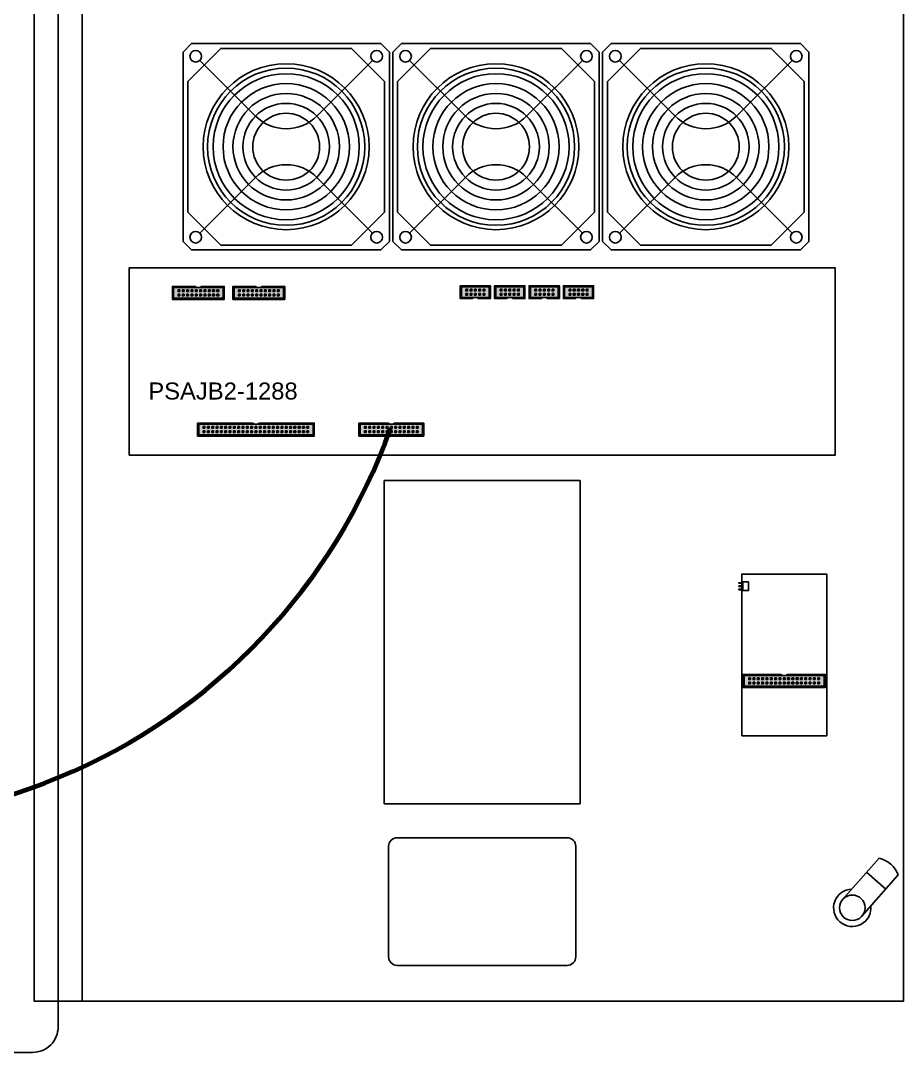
# Model space of a CAD drawing. Header units: millimetres. Extents: x -4275 to 1791, y -353 to 2461.
# Drawn here: x 491 to 1009, y -61 to 546 of the extents above; entities that cross this region are included whole.
import ezdxf

# ---------------------------------------------------------------- set-up
doc = ezdxf.new("R2010")
doc.units = ezdxf.units.MM
doc.header["$LTSCALE"] = 0.4
doc.layers.add('Connections', color=7, linetype='Continuous', lineweight=70)
doc.styles.get("Standard").update_dxf_attribs({"font": 'ARIALUNI.ttf'})

# ---------------------------------------------------------------- blocks, each defined once
blk = doc.blocks.new('Luefter')
for points in [[(-57.33, -62.5), (57.33, -62.5), (62.5, -57.33), (62.5, 57.33), (57.33, 62.5), (-57.33, 62.5), (-62.5, 57.33), (-62.5, -57.33)], [(-39.61, -59.61), (39.61, -59.61), (59.61, -39.61), (59.61, 39.61), (39.61, 59.61), (-39.61, 59.61), (-59.61, 39.61), (-59.61, -39.61)]]:
    blk.add_lwpolyline(points, close=True)
for points in [[(-52.32, 52.32), (-18.57, 18.57, 0.414214), (18.57, 18.57), (52.32, 52.32)], [(-52.32, -52.32), (-18.57, -18.57, -0.414214), (18.57, -18.57), (52.32, -52.32)]]:
    blk.add_lwpolyline(points, format="xyb")
for centre, radius in [((-54.82, 54.82), 3.53), ((54.82, 54.82), 3.53), ((0, 0), 50.26), ((0, 0), 47.63), ((0, 0), 44.26), ((0, 0), 38.26), ((0, 0), 32.26), ((0, 0), 26.26), ((0, 0), 20.26), ((-54.82, -54.82), 3.53), ((54.82, -54.82), 3.53)]:
    blk.add_circle(centre, radius)
blk = doc.blocks.new('Schloss-Hinten')
for p, q in [((15.7, 29.18), (-5.63, 4.96)), ((26.96, 19.27), (5.63, -4.96)), ((8.39, 20.87), (19.64, 10.96))]:
    blk.add_line(p, q)
blk.add_circle((0, 0), 7.5)
for centre, radius, start, end in [((12.25, 13.91), 15.66, 20.00696, 77.25401), ((0, 0), 11, 91.61637, 5.6446)]:
    blk.add_arc(centre, radius, start, end)
blk = doc.blocks.new('Connector-20')
at = {"true_color": 0x7abdff}
h = blk.add_hatch(color=151, dxfattribs=at)
h.dxf.hatch_style = 1
h.paths.add_polyline_path([(6.92, 29.78), (6.92, 16.74), (7.62, 16.74), (7.62, 30.48), (0, 30.48), (0, 0), (7.62, 0), (7.62, 13.74), (6.92, 13.74), (6.92, 0.7), (0.7, 0.7), (0.7, 29.78)])
at = {"true_color": 0x389cff}
h = blk.add_hatch(color=150, dxfattribs=at)
h.dxf.hatch_style = 1
h.paths.add_polyline_path([(0.7, 29.78), (0.7, 0.7), (6.92, 0.7), (6.92, 29.78)])
h.paths.add_polyline_path([(3.04, 27.17), (3.04, 26.17), (2.04, 26.17), (2.04, 27.17)], flags=16)
h.paths.add_polyline_path([(4.58, 27.17), (5.58, 27.17), (5.58, 26.17), (4.58, 26.17)], flags=16)
h.paths.add_polyline_path([(3.04, 24.63), (3.04, 23.63), (2.04, 23.63), (2.04, 24.63)], flags=16)
h.paths.add_polyline_path([(4.58, 24.63), (5.58, 24.63), (5.58, 23.63), (4.58, 23.63)], flags=16)
h.paths.add_polyline_path([(3.04, 22.09), (3.04, 21.09), (2.04, 21.09), (2.04, 22.09)], flags=16)
h.paths.add_polyline_path([(4.58, 22.09), (5.58, 22.09), (5.58, 21.09), (4.58, 21.09)], flags=16)
h.paths.add_polyline_path([(3.04, 19.55), (3.04, 18.55), (2.04, 18.55), (2.04, 19.55)], flags=16)
h.paths.add_polyline_path([(4.58, 19.55), (5.58, 19.55), (5.58, 18.55), (4.58, 18.55)], flags=16)
h.paths.add_polyline_path([(3.04, 17.01), (3.04, 16.01), (2.04, 16.01), (2.04, 17.01)], flags=16)
h.paths.add_polyline_path([(4.58, 17.01), (5.58, 17.01), (5.58, 16.01), (4.58, 16.01)], flags=16)
h.paths.add_polyline_path([(3.04, 14.47), (3.04, 13.47), (2.04, 13.47), (2.04, 14.47)], flags=16)
h.paths.add_polyline_path([(4.58, 14.47), (5.58, 14.47), (5.58, 13.47), (4.58, 13.47)], flags=16)
h.paths.add_polyline_path([(3.04, 11.93), (3.04, 10.93), (2.04, 10.93), (2.04, 11.93)], flags=16)
h.paths.add_polyline_path([(4.58, 11.93), (5.58, 11.93), (5.58, 10.93), (4.58, 10.93)], flags=16)
h.paths.add_polyline_path([(3.04, 9.39), (3.04, 8.39), (2.04, 8.39), (2.04, 9.39)], flags=16)
h.paths.add_polyline_path([(4.58, 9.39), (5.58, 9.39), (5.58, 8.39), (4.58, 8.39)], flags=16)
h.paths.add_polyline_path([(3.04, 6.85), (3.04, 5.85), (2.04, 5.85), (2.04, 6.85)], flags=16)
h.paths.add_polyline_path([(4.58, 6.85), (5.58, 6.85), (5.58, 5.85), (4.58, 5.85)], flags=16)
h.paths.add_polyline_path([(3.04, 4.31), (3.04, 3.31), (2.04, 3.31), (2.04, 4.31)], flags=16)
h.paths.add_polyline_path([(4.58, 4.31), (5.58, 4.31), (5.58, 3.31), (4.58, 3.31)], flags=16)
for p, q in [((6.92, 16.74), (7.62, 16.74)), ((6.92, 13.74), (7.62, 13.74))]:
    blk.add_line(p, q)
blk.add_lwpolyline([(7.62, 16.74), (7.62, 30.48), (0, 30.48), (0, 0), (7.62, 0), (7.62, 13.74)])
for points in [[(6.92, 29.78), (0.7, 29.78), (0.7, 0.7), (6.92, 0.7)], [(2.04, 26.17), (3.04, 26.17), (3.04, 27.17), (2.04, 27.17)], [(2.04, 23.63), (3.04, 23.63), (3.04, 24.63), (2.04, 24.63)], [(4.58, 26.17), (5.58, 26.17), (5.58, 27.17), (4.58, 27.17)], [(4.58, 23.63), (5.58, 23.63), (5.58, 24.63), (4.58, 24.63)], [(2.04, 21.09), (3.04, 21.09), (3.04, 22.09), (2.04, 22.09)], [(2.04, 18.55), (3.04, 18.55), (3.04, 19.55), (2.04, 19.55)], [(4.58, 21.09), (5.58, 21.09), (5.58, 22.09), (4.58, 22.09)], [(4.58, 18.55), (5.58, 18.55), (5.58, 19.55), (4.58, 19.55)], [(2.04, 16.01), (3.04, 16.01), (3.04, 17.01), (2.04, 17.01)], [(2.04, 13.47), (3.04, 13.47), (3.04, 14.47), (2.04, 14.47)], [(4.58, 16.01), (5.58, 16.01), (5.58, 17.01), (4.58, 17.01)], [(4.58, 13.47), (5.58, 13.47), (5.58, 14.47), (4.58, 14.47)], [(2.04, 10.93), (3.04, 10.93), (3.04, 11.93), (2.04, 11.93)], [(2.04, 8.39), (3.04, 8.39), (3.04, 9.39), (2.04, 9.39)], [(2.04, 5.85), (3.04, 5.85), (3.04, 6.85), (2.04, 6.85)], [(4.58, 10.93), (5.58, 10.93), (5.58, 11.93), (4.58, 11.93)], [(4.58, 8.39), (5.58, 8.39), (5.58, 9.39), (4.58, 9.39)], [(4.58, 5.85), (5.58, 5.85), (5.58, 6.85), (4.58, 6.85)], [(2.04, 3.31), (3.04, 3.31), (3.04, 4.31), (2.04, 4.31)], [(4.58, 3.31), (5.58, 3.31), (5.58, 4.31), (4.58, 4.31)]]:
    blk.add_lwpolyline(points, close=True)
blk = doc.blocks.new('Connector-10')
at = {"true_color": 0x7abdff}
h = blk.add_hatch(color=151, dxfattribs=at)
h.dxf.hatch_style = 1
h.paths.add_polyline_path([(6.92, 17.08), (6.92, 10.39), (7.62, 10.39), (7.62, 17.78), (0, 17.78), (0, 0), (7.62, 0), (7.62, 7.39), (6.92, 7.39), (6.92, 0.7), (0.7, 0.7), (0.7, 17.08)])
at = {"true_color": 0x389cff}
h = blk.add_hatch(color=150, dxfattribs=at)
h.dxf.hatch_style = 1
h.paths.add_polyline_path([(0.7, 17.08), (0.7, 0.7), (6.92, 0.7), (6.92, 17.08)])
h.paths.add_polyline_path([(3.04, 14.47), (3.04, 13.47), (2.04, 13.47), (2.04, 14.47)], flags=16)
h.paths.add_polyline_path([(4.58, 14.47), (5.58, 14.47), (5.58, 13.47), (4.58, 13.47)], flags=16)
h.paths.add_polyline_path([(3.04, 11.93), (3.04, 10.93), (2.04, 10.93), (2.04, 11.93)], flags=16)
h.paths.add_polyline_path([(4.58, 11.93), (5.58, 11.93), (5.58, 10.93), (4.58, 10.93)], flags=16)
h.paths.add_polyline_path([(3.04, 9.39), (3.04, 8.39), (2.04, 8.39), (2.04, 9.39)], flags=16)
h.paths.add_polyline_path([(4.58, 9.39), (5.58, 9.39), (5.58, 8.39), (4.58, 8.39)], flags=16)
h.paths.add_polyline_path([(3.04, 6.85), (3.04, 5.85), (2.04, 5.85), (2.04, 6.85)], flags=16)
h.paths.add_polyline_path([(4.58, 6.85), (5.58, 6.85), (5.58, 5.85), (4.58, 5.85)], flags=16)
h.paths.add_polyline_path([(3.04, 4.31), (3.04, 3.31), (2.04, 3.31), (2.04, 4.31)], flags=16)
h.paths.add_polyline_path([(4.58, 4.31), (5.58, 4.31), (5.58, 3.31), (4.58, 3.31)], flags=16)
for p, q in [((6.92, 10.39), (7.62, 10.39)), ((6.92, 7.39), (7.62, 7.39))]:
    blk.add_line(p, q)
blk.add_lwpolyline([(7.62, 10.39), (7.62, 17.78), (0, 17.78), (0, 0), (7.62, 0), (7.62, 7.39)])
for points in [[(6.92, 17.08), (0.7, 17.08), (0.7, 0.7), (6.92, 0.7)], [(2.04, 13.47), (3.04, 13.47), (3.04, 14.47), (2.04, 14.47)], [(4.58, 13.47), (5.58, 13.47), (5.58, 14.47), (4.58, 14.47)], [(2.04, 10.93), (3.04, 10.93), (3.04, 11.93), (2.04, 11.93)], [(2.04, 8.39), (3.04, 8.39), (3.04, 9.39), (2.04, 9.39)], [(2.04, 5.85), (3.04, 5.85), (3.04, 6.85), (2.04, 6.85)], [(4.58, 10.93), (5.58, 10.93), (5.58, 11.93), (4.58, 11.93)], [(4.58, 8.39), (5.58, 8.39), (5.58, 9.39), (4.58, 9.39)], [(4.58, 5.85), (5.58, 5.85), (5.58, 6.85), (4.58, 6.85)], [(2.04, 3.31), (3.04, 3.31), (3.04, 4.31), (2.04, 4.31)], [(4.58, 3.31), (5.58, 3.31), (5.58, 4.31), (4.58, 4.31)]]:
    blk.add_lwpolyline(points, close=True)
blk = doc.blocks.new('Connector-26')
at = {"true_color": 0x7abdff}
h = blk.add_hatch(color=151, dxfattribs=at)
h.dxf.hatch_style = 1
h.paths.add_polyline_path([(0, 38.1), (0, 0), (7.62, 0), (7.62, 17.55), (6.92, 17.55), (6.92, 0.7), (0.7, 0.7), (0.7, 37.4), (6.92, 37.4), (6.92, 20.55), (7.62, 20.55), (7.62, 38.1)])
at = {"true_color": 0x389cff}
h = blk.add_hatch(color=150, dxfattribs=at)
h.dxf.hatch_style = 1
h.paths.add_polyline_path([(0.7, 37.4), (0.7, 0.7), (6.92, 0.7), (6.92, 37.4)])
h.paths.add_polyline_path([(3.04, 34.79), (3.04, 33.79), (2.04, 33.79), (2.04, 34.79)], flags=16)
h.paths.add_polyline_path([(4.58, 34.79), (5.58, 34.79), (5.58, 33.79), (4.58, 33.79)], flags=16)
h.paths.add_polyline_path([(3.04, 32.25), (3.04, 31.25), (2.04, 31.25), (2.04, 32.25)], flags=16)
h.paths.add_polyline_path([(4.58, 32.25), (5.58, 32.25), (5.58, 31.25), (4.58, 31.25)], flags=16)
h.paths.add_polyline_path([(3.04, 29.71), (3.04, 28.71), (2.04, 28.71), (2.04, 29.71)], flags=16)
h.paths.add_polyline_path([(4.58, 29.71), (5.58, 29.71), (5.58, 28.71), (4.58, 28.71)], flags=16)
h.paths.add_polyline_path([(3.04, 27.17), (3.04, 26.17), (2.04, 26.17), (2.04, 27.17)], flags=16)
h.paths.add_polyline_path([(4.58, 27.17), (5.58, 27.17), (5.58, 26.17), (4.58, 26.17)], flags=16)
h.paths.add_polyline_path([(3.04, 24.63), (3.04, 23.63), (2.04, 23.63), (2.04, 24.63)], flags=16)
h.paths.add_polyline_path([(4.58, 24.63), (5.58, 24.63), (5.58, 23.63), (4.58, 23.63)], flags=16)
h.paths.add_polyline_path([(3.04, 22.09), (3.04, 21.09), (2.04, 21.09), (2.04, 22.09)], flags=16)
h.paths.add_polyline_path([(4.58, 22.09), (5.58, 22.09), (5.58, 21.09), (4.58, 21.09)], flags=16)
h.paths.add_polyline_path([(3.04, 19.55), (3.04, 18.55), (2.04, 18.55), (2.04, 19.55)], flags=16)
h.paths.add_polyline_path([(4.58, 19.55), (5.58, 19.55), (5.58, 18.55), (4.58, 18.55)], flags=16)
h.paths.add_polyline_path([(3.04, 17.01), (3.04, 16.01), (2.04, 16.01), (2.04, 17.01)], flags=16)
h.paths.add_polyline_path([(4.58, 17.01), (5.58, 17.01), (5.58, 16.01), (4.58, 16.01)], flags=16)
h.paths.add_polyline_path([(3.04, 14.47), (3.04, 13.47), (2.04, 13.47), (2.04, 14.47)], flags=16)
h.paths.add_polyline_path([(4.58, 14.47), (5.58, 14.47), (5.58, 13.47), (4.58, 13.47)], flags=16)
h.paths.add_polyline_path([(3.04, 11.93), (3.04, 10.93), (2.04, 10.93), (2.04, 11.93)], flags=16)
h.paths.add_polyline_path([(4.58, 11.93), (5.58, 11.93), (5.58, 10.93), (4.58, 10.93)], flags=16)
h.paths.add_polyline_path([(3.04, 9.39), (3.04, 8.39), (2.04, 8.39), (2.04, 9.39)], flags=16)
h.paths.add_polyline_path([(4.58, 9.39), (5.58, 9.39), (5.58, 8.39), (4.58, 8.39)], flags=16)
h.paths.add_polyline_path([(3.04, 6.85), (3.04, 5.85), (2.04, 5.85), (2.04, 6.85)], flags=16)
h.paths.add_polyline_path([(4.58, 6.85), (5.58, 6.85), (5.58, 5.85), (4.58, 5.85)], flags=16)
h.paths.add_polyline_path([(3.04, 4.31), (3.04, 3.31), (2.04, 3.31), (2.04, 4.31)], flags=16)
h.paths.add_polyline_path([(4.58, 4.31), (5.58, 4.31), (5.58, 3.31), (4.58, 3.31)], flags=16)
for p, q in [((6.92, 20.55), (7.62, 20.55)), ((6.92, 17.55), (7.62, 17.55))]:
    blk.add_line(p, q)
blk.add_lwpolyline([(7.62, 20.55), (7.62, 38.1), (0, 38.1), (0, 0), (7.62, 0), (7.62, 17.55)])
for points in [[(6.92, 37.4), (0.7, 37.4), (0.7, 0.7), (6.92, 0.7)], [(2.04, 33.79), (3.04, 33.79), (3.04, 34.79), (2.04, 34.79)], [(2.04, 31.25), (3.04, 31.25), (3.04, 32.25), (2.04, 32.25)], [(4.58, 33.79), (5.58, 33.79), (5.58, 34.79), (4.58, 34.79)], [(4.58, 31.25), (5.58, 31.25), (5.58, 32.25), (4.58, 32.25)], [(2.04, 28.71), (3.04, 28.71), (3.04, 29.71), (2.04, 29.71)], [(2.04, 26.17), (3.04, 26.17), (3.04, 27.17), (2.04, 27.17)], [(2.04, 23.63), (3.04, 23.63), (3.04, 24.63), (2.04, 24.63)], [(4.58, 28.71), (5.58, 28.71), (5.58, 29.71), (4.58, 29.71)], [(4.58, 26.17), (5.58, 26.17), (5.58, 27.17), (4.58, 27.17)], [(4.58, 23.63), (5.58, 23.63), (5.58, 24.63), (4.58, 24.63)], [(2.04, 21.09), (3.04, 21.09), (3.04, 22.09), (2.04, 22.09)], [(2.04, 18.55), (3.04, 18.55), (3.04, 19.55), (2.04, 19.55)], [(4.58, 21.09), (5.58, 21.09), (5.58, 22.09), (4.58, 22.09)], [(4.58, 18.55), (5.58, 18.55), (5.58, 19.55), (4.58, 19.55)], [(2.04, 16.01), (3.04, 16.01), (3.04, 17.01), (2.04, 17.01)], [(2.04, 13.47), (3.04, 13.47), (3.04, 14.47), (2.04, 14.47)], [(4.58, 16.01), (5.58, 16.01), (5.58, 17.01), (4.58, 17.01)], [(4.58, 13.47), (5.58, 13.47), (5.58, 14.47), (4.58, 14.47)], [(2.04, 10.93), (3.04, 10.93), (3.04, 11.93), (2.04, 11.93)], [(2.04, 8.39), (3.04, 8.39), (3.04, 9.39), (2.04, 9.39)], [(2.04, 5.85), (3.04, 5.85), (3.04, 6.85), (2.04, 6.85)], [(4.58, 10.93), (5.58, 10.93), (5.58, 11.93), (4.58, 11.93)], [(4.58, 8.39), (5.58, 8.39), (5.58, 9.39), (4.58, 9.39)], [(4.58, 5.85), (5.58, 5.85), (5.58, 6.85), (4.58, 6.85)], [(2.04, 3.31), (3.04, 3.31), (3.04, 4.31), (2.04, 4.31)], [(4.58, 3.31), (5.58, 3.31), (5.58, 4.31), (4.58, 4.31)]]:
    blk.add_lwpolyline(points, close=True)
blk = doc.blocks.new('Connector-50')
at = {"true_color": 0x7abdff}
h = blk.add_hatch(color=151, dxfattribs=at)
h.dxf.hatch_style = 1
h.paths.add_polyline_path([(6.92, 67.88), (6.92, 35.79), (7.62, 35.79), (7.62, 68.58), (0, 68.58), (0, 0), (7.62, 0), (7.62, 32.79), (6.92, 32.79), (6.92, 0.7), (0.7, 0.7), (0.7, 67.88)])
at = {"true_color": 0x389cff}
h = blk.add_hatch(color=150, dxfattribs=at)
h.dxf.hatch_style = 1
h.paths.add_polyline_path([(0.7, 67.88), (0.7, 0.7), (6.92, 0.7), (6.92, 67.88)])
h.paths.add_polyline_path([(5.58, 65.27), (5.58, 64.27), (4.58, 64.27), (4.58, 65.27)], flags=16)
h.paths.add_polyline_path([(3.04, 65.27), (3.04, 64.27), (2.04, 64.27), (2.04, 65.27)], flags=16)
h.paths.add_polyline_path([(5.58, 62.73), (5.58, 61.73), (4.58, 61.73), (4.58, 62.73)], flags=16)
h.paths.add_polyline_path([(3.04, 62.73), (3.04, 61.73), (2.04, 61.73), (2.04, 62.73)], flags=16)
h.paths.add_polyline_path([(5.58, 60.19), (5.58, 59.19), (4.58, 59.19), (4.58, 60.19)], flags=16)
h.paths.add_polyline_path([(3.04, 60.19), (3.04, 59.19), (2.04, 59.19), (2.04, 60.19)], flags=16)
h.paths.add_polyline_path([(5.58, 57.65), (5.58, 56.65), (4.58, 56.65), (4.58, 57.65)], flags=16)
h.paths.add_polyline_path([(3.04, 57.65), (3.04, 56.65), (2.04, 56.65), (2.04, 57.65)], flags=16)
h.paths.add_polyline_path([(5.58, 55.11), (5.58, 54.11), (4.58, 54.11), (4.58, 55.11)], flags=16)
h.paths.add_polyline_path([(3.04, 55.11), (3.04, 54.11), (2.04, 54.11), (2.04, 55.11)], flags=16)
h.paths.add_polyline_path([(5.58, 52.57), (5.58, 51.57), (4.58, 51.57), (4.58, 52.57)], flags=16)
h.paths.add_polyline_path([(3.04, 52.57), (3.04, 51.57), (2.04, 51.57), (2.04, 52.57)], flags=16)
h.paths.add_polyline_path([(5.58, 50.03), (5.58, 49.03), (4.58, 49.03), (4.58, 50.03)], flags=16)
h.paths.add_polyline_path([(3.04, 50.03), (3.04, 49.03), (2.04, 49.03), (2.04, 50.03)], flags=16)
h.paths.add_polyline_path([(5.58, 47.49), (5.58, 46.49), (4.58, 46.49), (4.58, 47.49)], flags=16)
h.paths.add_polyline_path([(3.04, 47.49), (3.04, 46.49), (2.04, 46.49), (2.04, 47.49)], flags=16)
h.paths.add_polyline_path([(5.58, 44.95), (5.58, 43.95), (4.58, 43.95), (4.58, 44.95)], flags=16)
h.paths.add_polyline_path([(3.04, 44.95), (3.04, 43.95), (2.04, 43.95), (2.04, 44.95)], flags=16)
h.paths.add_polyline_path([(5.58, 42.41), (5.58, 41.41), (4.58, 41.41), (4.58, 42.41)], flags=16)
h.paths.add_polyline_path([(3.04, 42.41), (3.04, 41.41), (2.04, 41.41), (2.04, 42.41)], flags=16)
h.paths.add_polyline_path([(5.58, 39.87), (5.58, 38.87), (4.58, 38.87), (4.58, 39.87)], flags=16)
h.paths.add_polyline_path([(3.04, 39.87), (3.04, 38.87), (2.04, 38.87), (2.04, 39.87)], flags=16)
h.paths.add_polyline_path([(5.58, 37.33), (5.58, 36.33), (4.58, 36.33), (4.58, 37.33)], flags=16)
h.paths.add_polyline_path([(3.04, 37.33), (3.04, 36.33), (2.04, 36.33), (2.04, 37.33)], flags=16)
h.paths.add_polyline_path([(5.58, 34.79), (5.58, 33.79), (4.58, 33.79), (4.58, 34.79)], flags=16)
h.paths.add_polyline_path([(3.04, 34.79), (3.04, 33.79), (2.04, 33.79), (2.04, 34.79)], flags=16)
h.paths.add_polyline_path([(5.58, 32.25), (5.58, 31.25), (4.58, 31.25), (4.58, 32.25)], flags=16)
h.paths.add_polyline_path([(3.04, 32.25), (3.04, 31.25), (2.04, 31.25), (2.04, 32.25)], flags=16)
h.paths.add_polyline_path([(5.58, 29.71), (5.58, 28.71), (4.58, 28.71), (4.58, 29.71)], flags=16)
h.paths.add_polyline_path([(3.04, 29.71), (3.04, 28.71), (2.04, 28.71), (2.04, 29.71)], flags=16)
h.paths.add_polyline_path([(5.58, 27.17), (5.58, 26.17), (4.58, 26.17), (4.58, 27.17)], flags=16)
h.paths.add_polyline_path([(3.04, 27.17), (3.04, 26.17), (2.04, 26.17), (2.04, 27.17)], flags=16)
h.paths.add_polyline_path([(5.58, 24.63), (5.58, 23.63), (4.58, 23.63), (4.58, 24.63)], flags=16)
h.paths.add_polyline_path([(3.04, 24.63), (3.04, 23.63), (2.04, 23.63), (2.04, 24.63)], flags=16)
h.paths.add_polyline_path([(5.58, 22.09), (5.58, 21.09), (4.58, 21.09), (4.58, 22.09)], flags=16)
h.paths.add_polyline_path([(3.04, 22.09), (3.04, 21.09), (2.04, 21.09), (2.04, 22.09)], flags=16)
h.paths.add_polyline_path([(5.58, 19.55), (5.58, 18.55), (4.58, 18.55), (4.58, 19.55)], flags=16)
h.paths.add_polyline_path([(3.04, 19.55), (3.04, 18.55), (2.04, 18.55), (2.04, 19.55)], flags=16)
h.paths.add_polyline_path([(5.58, 17.01), (5.58, 16.01), (4.58, 16.01), (4.58, 17.01)], flags=16)
h.paths.add_polyline_path([(3.04, 17.01), (3.04, 16.01), (2.04, 16.01), (2.04, 17.01)], flags=16)
h.paths.add_polyline_path([(5.58, 14.47), (5.58, 13.47), (4.58, 13.47), (4.58, 14.47)], flags=16)
h.paths.add_polyline_path([(3.04, 14.47), (3.04, 13.47), (2.04, 13.47), (2.04, 14.47)], flags=16)
h.paths.add_polyline_path([(5.58, 11.93), (5.58, 10.93), (4.58, 10.93), (4.58, 11.93)], flags=16)
h.paths.add_polyline_path([(3.04, 11.93), (3.04, 10.93), (2.04, 10.93), (2.04, 11.93)], flags=16)
h.paths.add_polyline_path([(5.58, 9.39), (5.58, 8.39), (4.58, 8.39), (4.58, 9.39)], flags=16)
h.paths.add_polyline_path([(3.04, 9.39), (3.04, 8.39), (2.04, 8.39), (2.04, 9.39)], flags=16)
h.paths.add_polyline_path([(5.58, 6.85), (5.58, 5.85), (4.58, 5.85), (4.58, 6.85)], flags=16)
h.paths.add_polyline_path([(3.04, 6.85), (3.04, 5.85), (2.04, 5.85), (2.04, 6.85)], flags=16)
h.paths.add_polyline_path([(5.58, 4.31), (5.58, 3.31), (4.58, 3.31), (4.58, 4.31)], flags=16)
h.paths.add_polyline_path([(3.04, 4.31), (3.04, 3.31), (2.04, 3.31), (2.04, 4.31)], flags=16)
for p, q in [((6.92, 35.79), (7.62, 35.79)), ((6.92, 32.79), (7.62, 32.79))]:
    blk.add_line(p, q)
blk.add_lwpolyline([(7.62, 35.79), (7.62, 68.58), (0, 68.58), (0, 0), (7.62, 0), (7.62, 32.79)])
for points in [[(6.92, 67.88), (0.7, 67.88), (0.7, 0.7), (6.92, 0.7)], [(2.04, 64.27), (3.04, 64.27), (3.04, 65.27), (2.04, 65.27)], [(2.04, 61.73), (3.04, 61.73), (3.04, 62.73), (2.04, 62.73)], [(4.58, 64.27), (5.58, 64.27), (5.58, 65.27), (4.58, 65.27)], [(4.58, 61.73), (5.58, 61.73), (5.58, 62.73), (4.58, 62.73)], [(2.04, 59.19), (3.04, 59.19), (3.04, 60.19), (2.04, 60.19)], [(2.04, 56.65), (3.04, 56.65), (3.04, 57.65), (2.04, 57.65)], [(2.04, 54.11), (3.04, 54.11), (3.04, 55.11), (2.04, 55.11)], [(4.58, 59.19), (5.58, 59.19), (5.58, 60.19), (4.58, 60.19)], [(4.58, 56.65), (5.58, 56.65), (5.58, 57.65), (4.58, 57.65)], [(4.58, 54.11), (5.58, 54.11), (5.58, 55.11), (4.58, 55.11)], [(2.04, 51.57), (3.04, 51.57), (3.04, 52.57), (2.04, 52.57)], [(2.04, 49.03), (3.04, 49.03), (3.04, 50.03), (2.04, 50.03)], [(4.58, 51.57), (5.58, 51.57), (5.58, 52.57), (4.58, 52.57)], [(4.58, 49.03), (5.58, 49.03), (5.58, 50.03), (4.58, 50.03)], [(2.04, 46.49), (3.04, 46.49), (3.04, 47.49), (2.04, 47.49)], [(2.04, 43.95), (3.04, 43.95), (3.04, 44.95), (2.04, 44.95)], [(4.58, 46.49), (5.58, 46.49), (5.58, 47.49), (4.58, 47.49)], [(4.58, 43.95), (5.58, 43.95), (5.58, 44.95), (4.58, 44.95)], [(2.04, 41.41), (3.04, 41.41), (3.04, 42.41), (2.04, 42.41)], [(2.04, 38.87), (3.04, 38.87), (3.04, 39.87), (2.04, 39.87)], [(2.04, 36.33), (3.04, 36.33), (3.04, 37.33), (2.04, 37.33)], [(4.58, 41.41), (5.58, 41.41), (5.58, 42.41), (4.58, 42.41)], [(4.58, 38.87), (5.58, 38.87), (5.58, 39.87), (4.58, 39.87)], [(4.58, 36.33), (5.58, 36.33), (5.58, 37.33), (4.58, 37.33)], [(2.04, 33.79), (3.04, 33.79), (3.04, 34.79), (2.04, 34.79)], [(2.04, 31.25), (3.04, 31.25), (3.04, 32.25), (2.04, 32.25)], [(4.58, 33.79), (5.58, 33.79), (5.58, 34.79), (4.58, 34.79)], [(4.58, 31.25), (5.58, 31.25), (5.58, 32.25), (4.58, 32.25)], [(2.04, 28.71), (3.04, 28.71), (3.04, 29.71), (2.04, 29.71)], [(2.04, 26.17), (3.04, 26.17), (3.04, 27.17), (2.04, 27.17)], [(2.04, 23.63), (3.04, 23.63), (3.04, 24.63), (2.04, 24.63)], [(4.58, 28.71), (5.58, 28.71), (5.58, 29.71), (4.58, 29.71)], [(4.58, 26.17), (5.58, 26.17), (5.58, 27.17), (4.58, 27.17)], [(4.58, 23.63), (5.58, 23.63), (5.58, 24.63), (4.58, 24.63)], [(2.04, 21.09), (3.04, 21.09), (3.04, 22.09), (2.04, 22.09)], [(2.04, 18.55), (3.04, 18.55), (3.04, 19.55), (2.04, 19.55)], [(4.58, 21.09), (5.58, 21.09), (5.58, 22.09), (4.58, 22.09)], [(4.58, 18.55), (5.58, 18.55), (5.58, 19.55), (4.58, 19.55)], [(2.04, 16.01), (3.04, 16.01), (3.04, 17.01), (2.04, 17.01)], [(2.04, 13.47), (3.04, 13.47), (3.04, 14.47), (2.04, 14.47)], [(4.58, 16.01), (5.58, 16.01), (5.58, 17.01), (4.58, 17.01)], [(4.58, 13.47), (5.58, 13.47), (5.58, 14.47), (4.58, 14.47)], [(2.04, 10.93), (3.04, 10.93), (3.04, 11.93), (2.04, 11.93)], [(2.04, 8.39), (3.04, 8.39), (3.04, 9.39), (2.04, 9.39)], [(2.04, 5.85), (3.04, 5.85), (3.04, 6.85), (2.04, 6.85)], [(4.58, 10.93), (5.58, 10.93), (5.58, 11.93), (4.58, 11.93)], [(4.58, 8.39), (5.58, 8.39), (5.58, 9.39), (4.58, 9.39)], [(4.58, 5.85), (5.58, 5.85), (5.58, 6.85), (4.58, 6.85)], [(2.04, 3.31), (3.04, 3.31), (3.04, 4.31), (2.04, 4.31)], [(4.58, 3.31), (5.58, 3.31), (5.58, 4.31), (4.58, 4.31)]]:
    blk.add_lwpolyline(points, close=True)
blk = doc.blocks.new('Connector-34')
at = {"true_color": 0x7abdff}
h = blk.add_hatch(color=151, dxfattribs=at)
h.dxf.hatch_style = 1
h.paths.add_polyline_path([(0, 48.26), (0, 0), (7.62, 0), (7.62, 22.63), (6.92, 22.63), (6.92, 0.7), (0.7, 0.7), (0.7, 47.56), (6.92, 47.56), (6.92, 25.63), (7.62, 25.63), (7.62, 48.26)])
at = {"true_color": 0x389cff}
h = blk.add_hatch(color=150, dxfattribs=at)
h.dxf.hatch_style = 1
h.paths.add_polyline_path([(0.7, 47.56), (0.7, 0.7), (6.92, 0.7), (6.92, 47.56)])
h.paths.add_polyline_path([(5.58, 44.95), (5.58, 43.95), (4.58, 43.95), (4.58, 44.95)], flags=16)
h.paths.add_polyline_path([(3.04, 44.95), (3.04, 43.95), (2.04, 43.95), (2.04, 44.95)], flags=16)
h.paths.add_polyline_path([(5.58, 42.41), (5.58, 41.41), (4.58, 41.41), (4.58, 42.41)], flags=16)
h.paths.add_polyline_path([(3.04, 42.41), (3.04, 41.41), (2.04, 41.41), (2.04, 42.41)], flags=16)
h.paths.add_polyline_path([(5.58, 39.87), (5.58, 38.87), (4.58, 38.87), (4.58, 39.87)], flags=16)
h.paths.add_polyline_path([(3.04, 39.87), (3.04, 38.87), (2.04, 38.87), (2.04, 39.87)], flags=16)
h.paths.add_polyline_path([(5.58, 37.33), (5.58, 36.33), (4.58, 36.33), (4.58, 37.33)], flags=16)
h.paths.add_polyline_path([(3.04, 37.33), (3.04, 36.33), (2.04, 36.33), (2.04, 37.33)], flags=16)
h.paths.add_polyline_path([(5.58, 34.79), (5.58, 33.79), (4.58, 33.79), (4.58, 34.79)], flags=16)
h.paths.add_polyline_path([(3.04, 34.79), (3.04, 33.79), (2.04, 33.79), (2.04, 34.79)], flags=16)
h.paths.add_polyline_path([(5.58, 32.25), (5.58, 31.25), (4.58, 31.25), (4.58, 32.25)], flags=16)
h.paths.add_polyline_path([(3.04, 32.25), (3.04, 31.25), (2.04, 31.25), (2.04, 32.25)], flags=16)
h.paths.add_polyline_path([(5.58, 29.71), (5.58, 28.71), (4.58, 28.71), (4.58, 29.71)], flags=16)
h.paths.add_polyline_path([(3.04, 29.71), (3.04, 28.71), (2.04, 28.71), (2.04, 29.71)], flags=16)
h.paths.add_polyline_path([(5.58, 27.17), (5.58, 26.17), (4.58, 26.17), (4.58, 27.17)], flags=16)
h.paths.add_polyline_path([(3.04, 27.17), (3.04, 26.17), (2.04, 26.17), (2.04, 27.17)], flags=16)
h.paths.add_polyline_path([(5.58, 24.63), (5.58, 23.63), (4.58, 23.63), (4.58, 24.63)], flags=16)
h.paths.add_polyline_path([(3.04, 24.63), (3.04, 23.63), (2.04, 23.63), (2.04, 24.63)], flags=16)
h.paths.add_polyline_path([(5.58, 22.09), (5.58, 21.09), (4.58, 21.09), (4.58, 22.09)], flags=16)
h.paths.add_polyline_path([(3.04, 22.09), (3.04, 21.09), (2.04, 21.09), (2.04, 22.09)], flags=16)
h.paths.add_polyline_path([(5.58, 19.55), (5.58, 18.55), (4.58, 18.55), (4.58, 19.55)], flags=16)
h.paths.add_polyline_path([(3.04, 19.55), (3.04, 18.55), (2.04, 18.55), (2.04, 19.55)], flags=16)
h.paths.add_polyline_path([(5.58, 17.01), (5.58, 16.01), (4.58, 16.01), (4.58, 17.01)], flags=16)
h.paths.add_polyline_path([(3.04, 17.01), (3.04, 16.01), (2.04, 16.01), (2.04, 17.01)], flags=16)
h.paths.add_polyline_path([(5.58, 14.47), (5.58, 13.47), (4.58, 13.47), (4.58, 14.47)], flags=16)
h.paths.add_polyline_path([(3.04, 14.47), (3.04, 13.47), (2.04, 13.47), (2.04, 14.47)], flags=16)
h.paths.add_polyline_path([(5.58, 11.93), (5.58, 10.93), (4.58, 10.93), (4.58, 11.93)], flags=16)
h.paths.add_polyline_path([(3.04, 11.93), (3.04, 10.93), (2.04, 10.93), (2.04, 11.93)], flags=16)
h.paths.add_polyline_path([(5.58, 9.39), (5.58, 8.39), (4.58, 8.39), (4.58, 9.39)], flags=16)
h.paths.add_polyline_path([(3.04, 9.39), (3.04, 8.39), (2.04, 8.39), (2.04, 9.39)], flags=16)
h.paths.add_polyline_path([(5.58, 6.85), (5.58, 5.85), (4.58, 5.85), (4.58, 6.85)], flags=16)
h.paths.add_polyline_path([(3.04, 6.85), (3.04, 5.85), (2.04, 5.85), (2.04, 6.85)], flags=16)
h.paths.add_polyline_path([(5.58, 4.31), (5.58, 3.31), (4.58, 3.31), (4.58, 4.31)], flags=16)
h.paths.add_polyline_path([(3.04, 4.31), (3.04, 3.31), (2.04, 3.31), (2.04, 4.31)], flags=16)
for p, q in [((6.92, 25.63), (7.62, 25.63)), ((6.92, 22.63), (7.62, 22.63))]:
    blk.add_line(p, q)
blk.add_lwpolyline([(7.62, 25.63), (7.62, 48.26), (0, 48.26), (0, 0), (7.62, 0), (7.62, 22.63)])
for points in [[(6.92, 47.56), (0.7, 47.56), (0.7, 0.7), (6.92, 0.7)], [(2.04, 43.95), (3.04, 43.95), (3.04, 44.95), (2.04, 44.95)], [(4.58, 43.95), (5.58, 43.95), (5.58, 44.95), (4.58, 44.95)], [(2.04, 41.41), (3.04, 41.41), (3.04, 42.41), (2.04, 42.41)], [(2.04, 38.87), (3.04, 38.87), (3.04, 39.87), (2.04, 39.87)], [(2.04, 36.33), (3.04, 36.33), (3.04, 37.33), (2.04, 37.33)], [(4.58, 41.41), (5.58, 41.41), (5.58, 42.41), (4.58, 42.41)], [(4.58, 38.87), (5.58, 38.87), (5.58, 39.87), (4.58, 39.87)], [(4.58, 36.33), (5.58, 36.33), (5.58, 37.33), (4.58, 37.33)], [(2.04, 33.79), (3.04, 33.79), (3.04, 34.79), (2.04, 34.79)], [(2.04, 31.25), (3.04, 31.25), (3.04, 32.25), (2.04, 32.25)], [(4.58, 33.79), (5.58, 33.79), (5.58, 34.79), (4.58, 34.79)], [(4.58, 31.25), (5.58, 31.25), (5.58, 32.25), (4.58, 32.25)], [(2.04, 28.71), (3.04, 28.71), (3.04, 29.71), (2.04, 29.71)], [(2.04, 26.17), (3.04, 26.17), (3.04, 27.17), (2.04, 27.17)], [(2.04, 23.63), (3.04, 23.63), (3.04, 24.63), (2.04, 24.63)], [(4.58, 28.71), (5.58, 28.71), (5.58, 29.71), (4.58, 29.71)], [(4.58, 26.17), (5.58, 26.17), (5.58, 27.17), (4.58, 27.17)], [(4.58, 23.63), (5.58, 23.63), (5.58, 24.63), (4.58, 24.63)], [(2.04, 21.09), (3.04, 21.09), (3.04, 22.09), (2.04, 22.09)], [(2.04, 18.55), (3.04, 18.55), (3.04, 19.55), (2.04, 19.55)], [(4.58, 21.09), (5.58, 21.09), (5.58, 22.09), (4.58, 22.09)], [(4.58, 18.55), (5.58, 18.55), (5.58, 19.55), (4.58, 19.55)], [(2.04, 16.01), (3.04, 16.01), (3.04, 17.01), (2.04, 17.01)], [(2.04, 13.47), (3.04, 13.47), (3.04, 14.47), (2.04, 14.47)], [(4.58, 16.01), (5.58, 16.01), (5.58, 17.01), (4.58, 17.01)], [(4.58, 13.47), (5.58, 13.47), (5.58, 14.47), (4.58, 14.47)], [(2.04, 10.93), (3.04, 10.93), (3.04, 11.93), (2.04, 11.93)], [(2.04, 8.39), (3.04, 8.39), (3.04, 9.39), (2.04, 9.39)], [(2.04, 5.85), (3.04, 5.85), (3.04, 6.85), (2.04, 6.85)], [(4.58, 10.93), (5.58, 10.93), (5.58, 11.93), (4.58, 11.93)], [(4.58, 8.39), (5.58, 8.39), (5.58, 9.39), (4.58, 9.39)], [(4.58, 5.85), (5.58, 5.85), (5.58, 6.85), (4.58, 6.85)], [(2.04, 3.31), (3.04, 3.31), (3.04, 4.31), (2.04, 4.31)], [(4.58, 3.31), (5.58, 3.31), (5.58, 4.31), (4.58, 4.31)]]:
    blk.add_lwpolyline(points, close=True)

msp = doc.modelspace()

# ---------------------------------------------------------------- linework, layer by layer
msp.add_line((819.28, 220.31), (819.28, 130.8))
msp.add_lwpolyline([(512.6, 1299.18), (512.6, 1414.18, 0.414214), (497.6, 1429.18), (-15, 1429.18, 0.414214), (-30, 1414.18), (-30, -45.82, 0.414214), (-15, -60.82), (497.6, -60.82, 0.414214), (512.6, -45.82), (512.6, -30.82)], format="xyb")
for points in [[(512.6, 1299.18), (498.52, 1299.18), (498.52, -30.82), (512.6, -30.82)], [(526.68, 1299.18), (512.6, 1299.18), (512.6, -30.82), (526.68, -30.82)], [(526.68, -30.82), (1009.28, -30.82), (1009.28, 1299.18), (526.68, 1299.18)], [(554.28, 290.31), (969.28, 290.31), (969.28, 400.31), (554.28, 400.31)], [(704.28, 85.31), (819.28, 85.31), (819.28, 275.31), (704.28, 275.31)], [(914.28, 125.31), (964.28, 125.31), (964.28, 220.31), (914.28, 220.31)]]:
    msp.add_lwpolyline(points, close=True)
at = {"color": 7}
for points in [[(914.96, 215.26), (912.62, 215.26), (912.62, 214.94), (914.96, 214.94)], [(914.96, 213.38), (912.62, 213.38), (912.62, 213.06), (914.96, 213.06)], [(914.96, 215.78), (918.23, 215.78), (918.23, 210.65), (914.96, 210.65)], [(914.96, 211.17), (912.62, 211.17), (912.62, 211.49), (914.96, 211.49)]]:
    msp.add_lwpolyline(points, close=True, dxfattribs=at)
msp.add_lwpolyline([(711.78, -9.69), (811.78, -9.69, 0.414214), (816.78, -4.69), (816.78, 60.31, 0.414214), (811.78, 65.31), (711.78, 65.31, 0.414214), (706.78, 60.31), (706.78, -4.69, 0.414214)], format="xyb", close=True)
at = {"layer": 'Connections'}
msp.add_arc((379.31, 422.91), 348.77, 244.72255, 340.4228, dxfattribs=at)

# ---------------------------------------------------------------- block references
at = {"xscale": 0.97, "yscale": 0.97, "zscale": 0.97}
for p in [(646.61, 471.55), (769.9, 471.55), (893.19, 471.55)]:
    msp.add_blockref('Luefter', p, dxfattribs=at)
for name, p, rotation in [('Connector-20', (610.25, 381.81), 90), ('Connector-20', (645.79, 381.81), 90), ('Connector-10', (748.85, 389.88), 270), ('Connector-10', (769.11, 389.88), 270), ('Connector-10', (789.38, 389.88), 270), ('Connector-10', (809.49, 389.88), 270), ('Connector-50', (663.12, 301.46), 90), ('Connector-26', (727.47, 301.46), 90), ('Connector-34', (963.38, 153.73), 90)]:
    msp.add_blockref(name, p, dxfattribs=dict(rotation=rotation))
msp.add_blockref('Schloss-Hinten', (979.28, 24.18))

# ---------------------------------------------------------------- texts
msp.add_text('PSAJB2-1288', height=10).set_placement((565.6, 322.96))

doc.saveas('drawing.dxf')
